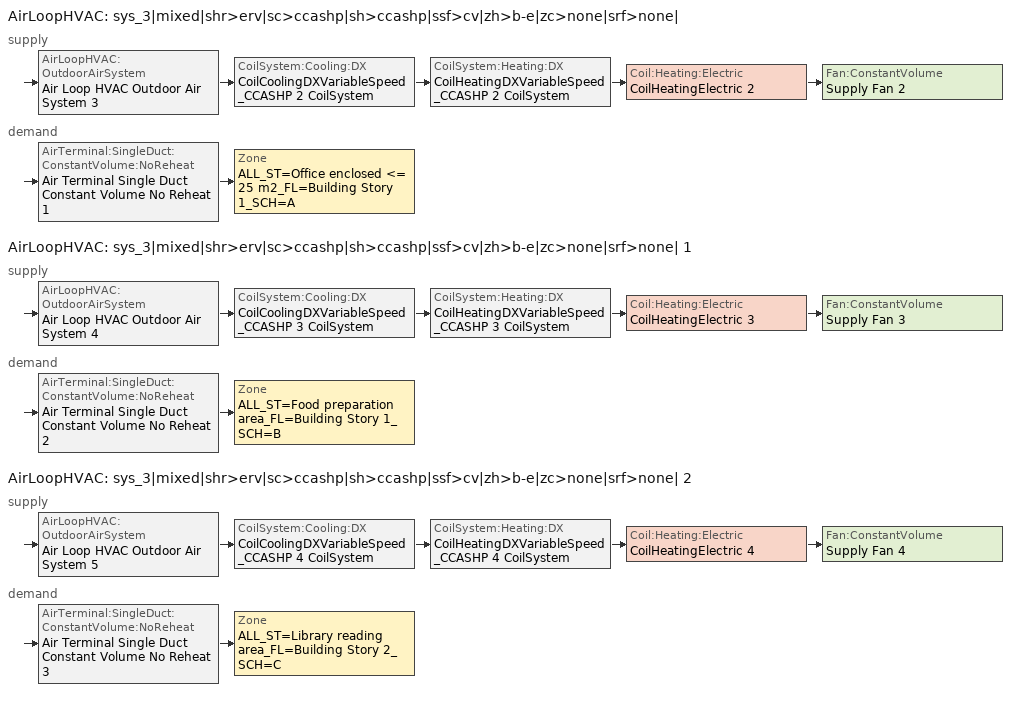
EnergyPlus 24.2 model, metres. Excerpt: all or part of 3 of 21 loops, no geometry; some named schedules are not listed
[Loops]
AirLoopHVAC 'sys_3|mixed|shr>erv|sc>ccashp|sh>ccashp|ssf>cv|zh>b-e|zc>none|srf>none|'
 supply: AirLoopHVAC:OutdoorAirSystem 'Air Loop HVAC Outdoor Air System 3' > CoilSystem:Cooling:DX 'CoilCoolingDXVariableSpeed_CCASHP 2 CoilSystem' > CoilSystem:Heating:DX 'CoilHeatingDXVariableSpeed_CCASHP 2 CoilSystem' > Coil:Heating:Electric 'CoilHeatingElectric 2' > Fan:ConstantVolume 'Supply Fan 2'
 demand: AirTerminal:SingleDuct:ConstantVolume:NoReheat 'Air Terminal Single Duct Constant Volume No Reheat 1' > Zone 'ALL_ST=Office enclosed <= 25 m2_FL=Building Story 1_SCH=A'
AirLoopHVAC 'sys_3|mixed|shr>erv|sc>ccashp|sh>ccashp|ssf>cv|zh>b-e|zc>none|srf>none| 1'
 supply: AirLoopHVAC:OutdoorAirSystem 'Air Loop HVAC Outdoor Air System 4' > CoilSystem:Cooling:DX 'CoilCoolingDXVariableSpeed_CCASHP 3 CoilSystem' > CoilSystem:Heating:DX 'CoilHeatingDXVariableSpeed_CCASHP 3 CoilSystem' > Coil:Heating:Electric 'CoilHeatingElectric 3' > Fan:ConstantVolume 'Supply Fan 3'
 demand: AirTerminal:SingleDuct:ConstantVolume:NoReheat 'Air Terminal Single Duct Constant Volume No Reheat 2' > Zone 'ALL_ST=Food preparation area_FL=Building Story 1_SCH=B'
AirLoopHVAC 'sys_3|mixed|shr>erv|sc>ccashp|sh>ccashp|ssf>cv|zh>b-e|zc>none|srf>none| 2'
 supply: AirLoopHVAC:OutdoorAirSystem 'Air Loop HVAC Outdoor Air System 5' > CoilSystem:Cooling:DX 'CoilCoolingDXVariableSpeed_CCASHP 4 CoilSystem' > CoilSystem:Heating:DX 'CoilHeatingDXVariableSpeed_CCASHP 4 CoilSystem' > Coil:Heating:Electric 'CoilHeatingElectric 4' > Fan:ConstantVolume 'Supply Fan 4'
 demand: AirTerminal:SingleDuct:ConstantVolume:NoReheat 'Air Terminal Single Duct Constant Volume No Reheat 3' > Zone 'ALL_ST=Library reading area_FL=Building Story 2_SCH=C'
[ZoneControl:Thermostat] Temperature Difference Between Cutout And Setpoint {deltaC}=0
Name | Zone or ZoneList | Control Type Schedule | Control 1
ALL_ST=Food preparation area_FL=Building Story 1_SCH=B Thermostat | ALL_ST=Food preparation area_FL=Building Story 1_SCH=B | ALL_ST=Food preparation area_FL=Building Story 1_SCH=B Thermostat Schedule | Space Function Food preparation area Thermostat 3
ALL_ST=Library reading area_FL=Building Story 2_SCH=C Thermostat | ALL_ST=Library reading area_FL=Building Story 2_SCH=C | ALL_ST=Library reading area_FL=Building Story 2_SCH=C Thermostat Schedule | Space Function Library reading area Thermostat 3
ALL_ST=Office enclosed <= 25 m2_FL=Building Story 1_SCH=A Thermostat | ALL_ST=Office enclosed <= 25 m2_FL=Building Story 1_SCH=A | ALL_ST=Office enclosed <= 25 m2_FL=Building Story 1_SCH=A Thermostat Schedule | Space Function Office enclosed <= 25 m2 Thermostat 6
[ThermostatSetpoint:DualSetpoint]
Name | Heating Setpoint Temperature Schedule | Cooling Setpoint Temperature Schedule
Space Function Food preparation area Thermostat 3 | NECB-B-Thermostat Setpoint-Heating | NECB-B-Thermostat Setpoint-Cooling
Space Function Library reading area Thermostat 3 | NECB-C-Thermostat Setpoint-Heating | NECB-C-Thermostat Setpoint-Cooling
Space Function Office enclosed <= 25 m2 Thermostat 6 | NECB-A-Thermostat Setpoint-Heating | NECB-A-Thermostat Setpoint-Cooling
[AirTerminal:SingleDuct:ConstantVolume:NoReheat] Availability Schedule=Always On Discrete; Maximum Air Flow Rate {m3/s}=AutoSize
Air Terminal Single Duct Constant Volume No Reheat 2; Air Terminal Single Duct Constant Volume No Reheat 3; Air Terminal Single Duct Constant Volume No Reheat 1
[ZoneHVAC:Baseboard:Convective:Electric] Availability Schedule=Always On Discrete; Heating Design Capacity {W}=Autosize; Efficiency=1
ZoneHVACBaseboardConvectiveElectric 7; ZoneHVACBaseboardConvectiveElectric 8; ZoneHVACBaseboardConvectiveElectric 6
[Zone equipment]
ALL_ST=Food preparation area_FL=Building Story 1_SCH=B: Air Terminal Single Duct Constant Volume No Reheat 2, ZoneHVACBaseboardConvectiveElectric 7
ALL_ST=Library reading area_FL=Building Story 2_SCH=C: Air Terminal Single Duct Constant Volume No Reheat 3, ZoneHVACBaseboardConvectiveElectric 8
ALL_ST=Office enclosed <= 25 m2_FL=Building Story 1_SCH=A: Air Terminal Single Duct Constant Volume No Reheat 1, ZoneHVACBaseboardConvectiveElectric 6
[Sizing:Zone] Zone Cooling Design Supply Air Temperature Input Method=TemperatureDifference; Zone Cooling Design Supply Air Temperature {C}=13; Zone Cooling Design Supply Air Temperature Difference {deltaC}=11; Zone Heating Design Supply Air Temperature Input Method=TemperatureDifference; Zone Heating Design Supply Air Temperature {C}=43; Zone Heating Design Supply Air Temperature Difference {deltaC}=21; Zone Cooling Design Supply Air Humidity Ratio {kgWater/kgDryAir}=0.0085; Zone Heating Design Supply Air Humidity Ratio {kgWater/kgDryAir}=0.008; Zone Heating Sizing Factor=1.3; Zone Cooling Sizing Factor=1.1; Cooling Design Air Flow Method=DesignDay; Cooling Design Air Flow Rate {m3/s}=0; Cooling Minimum Air Flow per Zone Floor Area {m3/s-m2}=0.000762; Cooling Minimum Air Flow {m3/s}=0; Cooling Minimum Air Flow Fraction=0; Heating Design Air Flow Method=DesignDay; Heating Design Air Flow Rate {m3/s}=0; Heating Maximum Air Flow per Zone Floor Area {m3/s-m2}=0.002032; Heating Maximum Air Flow {m3/s}=0.141576; Heating Maximum Air Flow Fraction=0.3; Account for Dedicated Outdoor Air System=No; Zone Load Sizing Method=Sensible Load Only No Latent Load; Zone Latent Cooling Design Supply Air Humidity Ratio Input Method=HumidityRatioDifference; Zone Cooling Design Supply Air Humidity Ratio Difference {kgWater/kgDryAir}=0.005; Zone Latent Heating Design Supply Air Humidity Ratio Input Method=HumidityRatioDifference; Zone Humidification Design Supply Air Humidity Ratio Difference {kgWater/kgDryAir}=0.005; Type of Space Sum to Use=Coincident
Name | Design Specification Outdoor Air Object
ALL_ST=Food preparation area_FL=Building Story 1_SCH=B | ALL_ST=Food preparation area_FL=Building Story 1_SCH=B DSOA Space List
ALL_ST=Library reading area_FL=Building Story 2_SCH=C | ALL_ST=Library reading area_FL=Building Story 2_SCH=C DSOA Space List
ALL_ST=Office enclosed <= 25 m2_FL=Building Story 1_SCH=A | ALL_ST=Office enclosed <= 25 m2_FL=Building Story 1_SCH=A DSOA Space List
[Controller:MechanicalVentilation] Demand Controlled Ventilation=No; System Outdoor Air Method=ZoneSum
Name | Availability Schedule | Zone or ZoneList Name 1 | Design Specification Outdoor Air Object Name 1
Controller Mechanical Ventilation 4 | sys_3|mixed|shr>none|sc>ccashp|sh>ccashp|ssf>cv|zh>b-e|zc>none|srf>none| 1 Occ Sch | ALL_ST=Food preparation area_FL=Building Story 1_SCH=B | Space Function Food preparation area Ventilation
Controller Mechanical Ventilation 5 | sys_3|mixed|shr>none|sc>ccashp|sh>ccashp|ssf>cv|zh>b-e|zc>none|srf>none| 2 Occ Sch | ALL_ST=Library reading area_FL=Building Story 2_SCH=C | Space Function Library reading area Ventilation
Controller Mechanical Ventilation 3 | sys_3|mixed|shr>none|sc>ccashp|sh>ccashp|ssf>cv|zh>b-e|zc>none|srf>none| Occ Sch | ALL_ST=Office enclosed <= 25 m2_FL=Building Story 1_SCH=A | Space Function Office enclosed <= 25 m2 Ventilation
[DesignSpecification:OutdoorAir] Outdoor Air Method=Sum; Outdoor Air Flow per Zone {m3/s}=0; Outdoor Air Flow Air Changes per Hour {1/hr}=0
Name | Outdoor Air Flow per Person {m3/s-person} | Outdoor Air Flow per Zone Floor Area {m3/s-m2}
Space Function Food preparation area Ventilation | 0.0152345 | 0.0006096
Space Function Library reading area Ventilation | 0.00507815 | 0.0006096
Space Function Office enclosed <= 25 m2 Ventilation | 0.00253908 | 0.0003048
[DesignSpecification:OutdoorAir:SpaceList]
Name | Space Name 1 | Space Design Specification Outdoor Air Object Name 1
ALL_ST=Food preparation area_FL=Building Story 1_SCH=B DSOA Space List | Kitchen_ZN_1_FLR_1 | Space Function Food preparation area Ventilation
ALL_ST=Library reading area_FL=Building Story 2_SCH=C DSOA Space List | LIBRARY_MEDIA_CENTER_ZN_1_FLR_2 | Space Function Library reading area Ventilation
ALL_ST=Office enclosed <= 25 m2_FL=Building Story 1_SCH=A DSOA Space List | Offices_ZN_1_FLR_1 | Space Function Office enclosed <= 25 m2 Ventilation
[Coil:Heating:Electric] Availability Schedule=Always On Discrete; Efficiency=1; Nominal Capacity {W}=Autosize
CoilHeatingElectric 2; CoilHeatingElectric 3; CoilHeatingElectric 4
[AirLoopHVAC] Design Supply Air Flow Rate {m3/s}=AutoSize; Design Return Air Flow Fraction of Supply Air Flow=1
sys_3|mixed|shr>erv|sc>ccashp|sh>ccashp|ssf>cv|zh>b-e|zc>none|srf>none|; sys_3|mixed|shr>erv|sc>ccashp|sh>ccashp|ssf>cv|zh>b-e|zc>none|srf>none| 1; sys_3|mixed|shr>erv|sc>ccashp|sh>ccashp|ssf>cv|zh>b-e|zc>none|srf>none| 2
[Sizing:System] Type of Load to Size On=Sensible; Design Outdoor Air Flow Rate {m3/s}=Autosize; Central Heating Maximum System Air Flow Ratio=1; Preheat Design Temperature {C}=7; Preheat Design Humidity Ratio {kgWater/kgDryAir}=0.008; Precool Design Temperature {C}=13; Precool Design Humidity Ratio {kgWater/kgDryAir}=0.008; Central Cooling Design Supply Air Temperature {C}=13; Central Heating Design Supply Air Temperature {C}=43; Type of Zone Sum to Use=NonCoincident; 100% Outdoor Air in Cooling=No; 100% Outdoor Air in Heating=No; Central Cooling Design Supply Air Humidity Ratio {kgWater/kgDryAir}=0.0085; Central Heating Design Supply Air Humidity Ratio {kgWater/kgDryAir}=0.008; Cooling Supply Air Flow Rate Method=DesignDay; Cooling Supply Air Flow Rate {m3/s}=0; Cooling Supply Air Flow Rate Per Floor Area {m3/s-m2}=0.00996765; Cooling Fraction of Autosized Cooling Supply Air Flow Rate=1; Cooling Supply Air Flow Rate Per Unit Cooling Capacity {m3/s-W}=3.94755e-05; Heating Supply Air Flow Rate Method=DesignDay; Heating Supply Air Flow Rate {m3/s}=0; Heating Supply Air Flow Rate Per Floor Area {m3/s-m2}=0.00996765; Heating Fraction of Autosized Heating Supply Air Flow Rate=1; Heating Fraction of Autosized Cooling Supply Air Flow Rate=1; Heating Supply Air Flow Rate Per Unit Heating Capacity {m3/s-W}=3.15882e-05; System Outdoor Air Method=ZoneSum; Zone Maximum Outdoor Air Fraction=1; Cooling Design Capacity Method=CoolingDesignCapacity; Cooling Design Capacity {W}=Autosize; Cooling Design Capacity Per Floor Area {W/m2}=234.7; Fraction of Autosized Cooling Design Capacity=1; Heating Design Capacity Method=HeatingDesignCapacity; Heating Design Capacity {W}=Autosize; Heating Design Capacity Per Floor Area {W/m2}=157; Fraction of Autosized Heating Design Capacity=1; Central Cooling Capacity Control Method=OnOff; Occupant Diversity=Autosize
sys_3|mixed|shr>erv|sc>ccashp|sh>ccashp|ssf>cv|zh>b-e|zc>none|srf>none|; sys_3|mixed|shr>erv|sc>ccashp|sh>ccashp|ssf>cv|zh>b-e|zc>none|srf>none| 1; sys_3|mixed|shr>erv|sc>ccashp|sh>ccashp|ssf>cv|zh>b-e|zc>none|srf>none| 2
[AvailabilityManager:NightCycle] Applicability Schedule=Always On Discrete; Control Type=CycleOnAny; Thermostat Tolerance {deltaC}=1; Cycling Run Time Control Type=FixedRunTime; Cycling Run Time {s}=3600
Name | Fan Schedule
Availability Manager Night Cycle 1 | sys_3|mixed|shr>none|sc>ccashp|sh>ccashp|ssf>cv|zh>b-e|zc>none|srf>none| Occ Sch
Availability Manager Night Cycle 2 | sys_3|mixed|shr>none|sc>ccashp|sh>ccashp|ssf>cv|zh>b-e|zc>none|srf>none| 1 Occ Sch
Availability Manager Night Cycle 3 | sys_3|mixed|shr>none|sc>ccashp|sh>ccashp|ssf>cv|zh>b-e|zc>none|srf>none| 2 Occ Sch
Availability Manager Night Cycle 4 | sys_3|mixed|shr>none|sc>ccashp|sh>ccashp|ssf>cv|zh>b-e|zc>none|srf>none| 3 Occ Sch
Availability Manager Night Cycle 5 | sys_3|mixed|shr>none|sc>ccashp|sh>ccashp|ssf>cv|zh>b-e|zc>none|srf>none| 4 Occ Sch
Availability Manager Night Cycle 6 | sys_3|mixed|shr>none|sc>ccashp|sh>ccashp|ssf>cv|zh>b-e|zc>none|srf>none| 5 Occ Sch
Availability Manager Night Cycle 7 | sys_3|mixed|shr>none|sc>ccashp|sh>ccashp|ssf>cv|zh>b-e|zc>none|srf>none| 6 Occ Sch
Availability Manager Night Cycle 8 | sys_3|mixed|shr>none|sc>ccashp|sh>ccashp|ssf>cv|zh>b-e|zc>none|srf>none| 7 Occ Sch
Availability Manager Night Cycle 9 | sys_3|mixed|shr>none|sc>ccashp|sh>ccashp|ssf>cv|zh>b-e|zc>none|srf>none| 8 Occ Sch
Availability Manager Night Cycle 10 | sys_3|mixed|shr>none|sc>ccashp|sh>ccashp|ssf>cv|zh>b-e|zc>none|srf>none| 9 Occ Sch
Availability Manager Night Cycle 11 | sys_3|mixed|shr>none|sc>ccashp|sh>ccashp|ssf>vv|zh>b-e|zc>none|srf>vv| Occ Sch
Availability Manager Night Cycle 12 | sys_3|mixed|shr>none|sc>ccashp|sh>ccashp|ssf>vv|zh>b-e|zc>none|srf>vv| 1 Occ Sch
Availability Manager Night Cycle 13 | sys_3|mixed|shr>none|sc>ccashp|sh>ccashp|ssf>vv|zh>b-e|zc>none|srf>vv| 2 Occ Sch
Availability Manager Night Cycle 14 | sys_3|mixed|shr>none|sc>ccashp|sh>ccashp|ssf>vv|zh>b-e|zc>none|srf>vv| 3 Occ Sch
Availability Manager Night Cycle 15 | sys_3|mixed|shr>none|sc>ccashp|sh>ccashp|ssf>vv|zh>b-e|zc>none|srf>vv| 4 Occ Sch
Availability Manager Night Cycle 16 | sys_3|mixed|shr>none|sc>ccashp|sh>ccashp|ssf>vv|zh>b-e|zc>none|srf>vv| 5 Occ Sch
Availability Manager Night Cycle 17 | sys_3|mixed|shr>none|sc>ccashp|sh>ccashp|ssf>vv|zh>b-e|zc>none|srf>vv| 6 Occ Sch
Availability Manager Night Cycle 18 | sys_3|mixed|shr>none|sc>ccashp|sh>ccashp|ssf>vv|zh>b-e|zc>none|srf>vv| 7 Occ Sch
Availability Manager Night Cycle 19 | sys_4|mixed|shr>none|sc>ccashp|sh>ccashp|ssf>cv|zh>b-e|zc>none|srf>none| Occ Sch
Availability Manager Night Cycle 20 | sys_4|mixed|shr>none|sc>ccashp|sh>ccashp|ssf>cv|zh>b-e|zc>none|srf>none| 1 Occ Sch
[Controller:OutdoorAir] Minimum Outdoor Air Flow Rate {m3/s}=Autosize; Maximum Outdoor Air Flow Rate {m3/s}=Autosize; Economizer Control Action Type=ModulateFlow; Lockout Type=NoLockout; Minimum Limit Type=FixedMinimum; High Humidity Control=No; High Humidity Outdoor Air Flow Ratio=1; Control High Indoor Humidity Based on Outdoor Humidity Ratio=Yes; Heat Recovery Bypass Control Type=BypassWhenOAFlowGreaterThanMinimum; Economizer Operation Staging=InterlockedWithMechanicalCooling
Name | Economizer Control Type | Minimum Outdoor Air Schedule | Mechanical Ventilation Controller | Economizer Maximum Limit Dry-Bulb Temperature {C} | Economizer Maximum Limit Enthalpy {J/kg} | Economizer Minimum Limit Dry-Bulb Temperature {C}
Controller Outdoor Air 3 | DifferentialEnthalpy | sys_3|mixed|shr>none|sc>ccashp|sh>ccashp|ssf>cv|zh>b-e|zc>none|srf>none| Occ Sch | Controller Mechanical Ventilation 3
Controller Outdoor Air 4 | NoEconomizer | sys_3|mixed|shr>none|sc>ccashp|sh>ccashp|ssf>cv|zh>b-e|zc>none|srf>none| 1 Occ Sch | Controller Mechanical Ventilation 4 | 28 | 64000 | -100
Controller Outdoor Air 5 | DifferentialEnthalpy | sys_3|mixed|shr>none|sc>ccashp|sh>ccashp|ssf>cv|zh>b-e|zc>none|srf>none| 2 Occ Sch | Controller Mechanical Ventilation 5
[HeatExchanger:AirToAir:SensibleAndLatent] Availability Schedule=Always On Discrete; Nominal Supply Air Flow Rate {m3/s}=Autosize; Sensible Effectiveness at 100% Heating Air Flow=0.5; Latent Effectiveness at 100% Heating Air Flow=0.5; Sensible Effectiveness at 100% Cooling Air Flow=0.5; Latent Effectiveness at 100% Cooling Air Flow=0.5; Supply Air Outlet Temperature Control=Yes; Heat Exchanger Type=Rotary; Frost Control Type=ExhaustOnly; Threshold Temperature {C}=-23.3; Initial Defrost Time Fraction=0.167; Rate of Defrost Time Fraction Increase {1/K}=1.44; Economizer Lockout=Yes
Name | Nominal Electric Power {W} | Sensible Effectiveness of Heating Air Flow Curve | Latent Effectiveness of Heating Air Flow Curve | Sensible Effectiveness of Cooling Air Flow Curve | Latent Effectiveness of Cooling Air Flow Curve
sys_3|mixed|shr>none|sc>ccashp|sh>ccashp|ssf>cv|zh>b-e|zc>none|srf>none| ERV | 214.822 | sys_3|mixed|shr>none|sc>ccashp|sh>ccashp|ssf>cv|zh>b-e|zc>none|srf>none| ERV_SensHeatEff 1 | sys_3|mixed|shr>none|sc>ccashp|sh>ccashp|ssf>cv|zh>b-e|zc>none|srf>none| ERV_LatHeatEff 1 | sys_3|mixed|shr>none|sc>ccashp|sh>ccashp|ssf>cv|zh>b-e|zc>none|srf>none| ERV_SensCoolEff 1 | sys_3|mixed|shr>none|sc>ccashp|sh>ccashp|ssf>cv|zh>b-e|zc>none|srf>none| ERV_LatCoolEff 1
sys_3|mixed|shr>none|sc>ccashp|sh>ccashp|ssf>cv|zh>b-e|zc>none|srf>none| 1 ERV | 262.571 | sys_3|mixed|shr>none|sc>ccashp|sh>ccashp|ssf>cv|zh>b-e|zc>none|srf>none| 1 ERV_SensHeatEff 1 | sys_3|mixed|shr>none|sc>ccashp|sh>ccashp|ssf>cv|zh>b-e|zc>none|srf>none| 1 ERV_LatHeatEff 1 | sys_3|mixed|shr>none|sc>ccashp|sh>ccashp|ssf>cv|zh>b-e|zc>none|srf>none| 1 ERV_SensCoolEff 1 | sys_3|mixed|shr>none|sc>ccashp|sh>ccashp|ssf>cv|zh>b-e|zc>none|srf>none| 1 ERV_LatCoolEff 1
sys_3|mixed|shr>none|sc>ccashp|sh>ccashp|ssf>cv|zh>b-e|zc>none|srf>none| 2 ERV | 570.492 | sys_3|mixed|shr>none|sc>ccashp|sh>ccashp|ssf>cv|zh>b-e|zc>none|srf>none| 2 ERV_SensHeatEff 1 | sys_3|mixed|shr>none|sc>ccashp|sh>ccashp|ssf>cv|zh>b-e|zc>none|srf>none| 2 ERV_LatHeatEff 1 | sys_3|mixed|shr>none|sc>ccashp|sh>ccashp|ssf>cv|zh>b-e|zc>none|srf>none| 2 ERV_SensCoolEff 1 | sys_3|mixed|shr>none|sc>ccashp|sh>ccashp|ssf>cv|zh>b-e|zc>none|srf>none| 2 ERV_LatCoolEff 1
[SetpointManager:OutdoorAirPretreat] Control Variable=Temperature; Minimum Setpoint Temperature {C}=-99; Maximum Setpoint Temperature {C}=99; Minimum Setpoint Humidity Ratio {kgWater/kgDryAir}=1e-05; Maximum Setpoint Humidity Ratio {kgWater/kgDryAir}=1
Name | Setpoint Node or NodeList
Setpoint Manager Outdoor Air Pretreat 1 | sys_3|mixed|shr>none|sc>ccashp|sh>ccashp|ssf>cv|zh>b-e|zc>none|srf>none| ERV Primary Outlet Air Node
Setpoint Manager Outdoor Air Pretreat 2 | sys_3|mixed|shr>none|sc>ccashp|sh>ccashp|ssf>cv|zh>b-e|zc>none|srf>none| 1 ERV Primary Outlet Air Node
Setpoint Manager Outdoor Air Pretreat 3 | sys_3|mixed|shr>none|sc>ccashp|sh>ccashp|ssf>cv|zh>b-e|zc>none|srf>none| 2 ERV Primary Outlet Air Node
[SetpointManager:MixedAir] Control Variable=Temperature
Name | Setpoint Node or NodeList
sys_3|mixed|shr>erv|sc>ccashp|sh>ccashp|ssf>cv|zh>b-e|zc>none|srf>none| Mixed Air Node OS Default SPM | sys_3|mixed|shr>erv|sc>ccashp|sh>ccashp|ssf>cv|zh>b-e|zc>none|srf>none| Mixed Air Node
CoilCoolingDXVariableSpeed_CCASHP 2 Outlet Air Node OS Default SPM | CoilCoolingDXVariableSpeed_CCASHP 2 Outlet Air Node
CoilHeatingDXVariableSpeed_CCASHP 2 Outlet Air Node OS Default SPM | CoilHeatingDXVariableSpeed_CCASHP 2 Outlet Air Node
CoilHeatingElectric 2 Outlet Air Node OS Default SPM | CoilHeatingElectric 2 Outlet Air Node
sys_3|mixed|shr>erv|sc>ccashp|sh>ccashp|ssf>cv|zh>b-e|zc>none|srf>none| 1 Mixed Air Node OS Default SPM | sys_3|mixed|shr>erv|sc>ccashp|sh>ccashp|ssf>cv|zh>b-e|zc>none|srf>none| 1 Mixed Air Node
CoilCoolingDXVariableSpeed_CCASHP 3 Outlet Air Node OS Default SPM | CoilCoolingDXVariableSpeed_CCASHP 3 Outlet Air Node
CoilHeatingDXVariableSpeed_CCASHP 3 Outlet Air Node OS Default SPM | CoilHeatingDXVariableSpeed_CCASHP 3 Outlet Air Node
CoilHeatingElectric 3 Outlet Air Node OS Default SPM | CoilHeatingElectric 3 Outlet Air Node
sys_3|mixed|shr>erv|sc>ccashp|sh>ccashp|ssf>cv|zh>b-e|zc>none|srf>none| 2 Mixed Air Node OS Default SPM | sys_3|mixed|shr>erv|sc>ccashp|sh>ccashp|ssf>cv|zh>b-e|zc>none|srf>none| 2 Mixed Air Node
CoilCoolingDXVariableSpeed_CCASHP 4 Outlet Air Node OS Default SPM | CoilCoolingDXVariableSpeed_CCASHP 4 Outlet Air Node
CoilHeatingDXVariableSpeed_CCASHP 4 Outlet Air Node OS Default SPM | CoilHeatingDXVariableSpeed_CCASHP 4 Outlet Air Node
CoilHeatingElectric 4 Outlet Air Node OS Default SPM | CoilHeatingElectric 4 Outlet Air Node
CoilHeatingElectric Outlet Air Node OS Default SPM | CoilHeatingElectric Outlet Air Node
CoilHeatingElectric 1 Outlet Air Node OS Default SPM | CoilHeatingElectric 1 Outlet Air Node
CoilHeatingElectric 6 Outlet Air Node OS Default SPM | CoilHeatingElectric 6 Outlet Air Node
CoilHeatingElectric 7 Outlet Air Node OS Default SPM | CoilHeatingElectric 7 Outlet Air Node
CoilHeatingElectric 8 Outlet Air Node OS Default SPM | CoilHeatingElectric 8 Outlet Air Node
CoilHeatingElectric 12 Outlet Air Node OS Default SPM | CoilHeatingElectric 12 Outlet Air Node
CoilHeatingElectric 13 Outlet Air Node OS Default SPM | CoilHeatingElectric 13 Outlet Air Node
CoilHeatingElectric 15 Outlet Air Node OS Default SPM | CoilHeatingElectric 15 Outlet Air Node
[CoilSystem:Cooling:DX]
Name | Cooling Coil
CoilCoolingDXVariableSpeed_CCASHP 2 CoilSystem | CoilCoolingDXVariableSpeed_CCASHP 2
CoilCoolingDXVariableSpeed_CCASHP 3 CoilSystem | CoilCoolingDXVariableSpeed_CCASHP 3
CoilCoolingDXVariableSpeed_CCASHP 4 CoilSystem | CoilCoolingDXVariableSpeed_CCASHP 4
[Coil:Cooling:DX:VariableSpeed] Number of Speeds=1; Nominal Speed Level=1; Rated Air Flow Rate At Selected Nominal Speed Level {m3/s}=AutoSize; Nominal Time for Condensate to Begin Leaving the Coil {s}=0; Initial Moisture Evaporation Rate Divided by Steady-State AC Latent Capacity=0; Maximum Cycling Rate {cycles/hr}=2.5; Latent Capacity Time Constant {s}=60; Fan Delay Time {s}=60; Energy Part Load Fraction Curve=Mitsubishi Hyper Heating VRF Outdoor Unit CPLFFPLR curve; Condenser Type=AirCooled; Evaporative Condenser Pump Rated Power Consumption {W}=0; Crankcase Heater Capacity {W}=1e-06; Maximum Outdoor Dry-Bulb Temperature for Crankcase Heater Operation {C}=10; Minimum Outdoor Dry-Bulb Temperature for Compressor Operation {C}=-25; Basin Heater Capacity {W/K}=0; Basin Heater Setpoint Temperature {C}=2; Speed Reference Unit Gross Rated Total Cooling Capacity 1 {W}=8914.19; Speed Reference Unit Gross Rated Sensible Heat Ratio 1=0.79; Speed Reference Unit Rated Air Flow Rate 1 {m3/s}=0.944; Speed Rated Evaporator Fan Power Per Volume Flow Rate 2017 1 {W/(m3/s)}=773.3; Speed Rated Evaporator Fan Power Per Volume Flow Rate 2023 1 {W/(m3/s)}=934.4; Speed Total Cooling Capacity Function of Temperature Curve Name 1=Mitsubishi Hyper Heating VRF Outdoor Unit CCAPFT curve; Speed Total Cooling Capacity Function of Air Flow Fraction Curve Name 1=Mitsubishi Hyper Heating VRF Outdoor Unit CCAPFFF curve; Speed Energy Input Ratio Function of Temperature Curve Name 1=Mitsubishi Hyper Heating VRF Outdoor Unit CEIRFT curve; Speed Energy Input Ratio Function of Air Flow Fraction Curve Name 1=Mitsubishi Hyper Heating VRF Outdoor Unit CEIRFFF curve
Name | Gross Rated Total Cooling Capacity At Selected Nominal Speed Level {W} | Speed Reference Unit Gross Rated Cooling COP 1 {W/W}
CoilCoolingDXVariableSpeed_CCASHP 2 | 25469.3 | 4.73
CoilCoolingDXVariableSpeed_CCASHP 3 | 12505.8 | 3.52
CoilCoolingDXVariableSpeed_CCASHP 4 | 93735.7 | 3.76
[CoilSystem:Heating:DX]
Name | Heating Coil
CoilHeatingDXVariableSpeed_CCASHP 2 CoilSystem | CoilHeatingDXVariableSpeed_CCASHP 2
CoilHeatingDXVariableSpeed_CCASHP 3 CoilSystem | CoilHeatingDXVariableSpeed_CCASHP 3
CoilHeatingDXVariableSpeed_CCASHP 4 CoilSystem | CoilHeatingDXVariableSpeed_CCASHP 4
[Coil:Heating:DX:VariableSpeed] Number of Speeds=1; Nominal Speed Level=1; Rated Air Flow Rate At Selected Nominal Speed Level {m3/s}=AutoSize; Energy Part Load Fraction Curve=Mitsubishi Hyper Heating VRF Outdoor Unit HPLFFPLR curve; Defrost Energy Input Ratio Function of Temperature Curve=Mitsubishi Hyper Heating VRF Outdoor Unit Defrost HEIRFT curve; Minimum Outdoor Dry-Bulb Temperature for Compressor Operation {C}=-25; Maximum Outdoor Dry-Bulb Temperature for Defrost Operation {C}=5; Crankcase Heater Capacity {W}=1e-06; Maximum Outdoor Dry-Bulb Temperature for Crankcase Heater Operation {C}=10; Defrost Strategy=ReverseCycle; Defrost Control=OnDemand; Defrost Time Period Fraction=0.166667; Resistive Defrost Heater Capacity {W}=AutoSize; Speed Reference Unit Gross Rated Heating Capacity 1 {W}=9124.85; Speed Reference Unit Rated Air Flow Rate 1 {m3/s}=0.653; Speed Rated Supply Air Fan Power Per Volume Flow Rate 2017 1 {W/(m3/s)}=773.3; Speed Rated Supply Air Fan Power Per Volume Flow Rate 2023 1 {W/(m3/s)}=934.4; Speed Heating Capacity Function of Temperature Curve Name 1=Mitsubishi Hyper Heating VRF Outdoor Unit HCAPFT curve; Speed Total  Heating Capacity Function of Air Flow Fraction Curve Name 1=Mitsubishi Hyper Heating VRF Outdoor Unit HCAPFFF curve; Speed Energy Input Ratio Function of Temperature Curve Name 1=Mitsubishi Hyper Heating VRF Outdoor Unit HEIRFT curve; Speed Energy Input Ratio Function of Air Flow Fraction Curve Name 1=Mitsubishi Hyper Heating VRF Outdoor Unit HEIRFFF curve
Name | Rated Heating Capacity At Selected Nominal Speed Level {W} | Speed Reference Unit Gross Rated Heating COP 1 {W/W}
CoilHeatingDXVariableSpeed_CCASHP 2 | 25469.3 | 4.87987
CoilHeatingDXVariableSpeed_CCASHP 3 | 12505.8 | 4.21985
CoilHeatingDXVariableSpeed_CCASHP 4 | 93735.7 | 4.30422
[Fan:ConstantVolume] Fan Total Efficiency=0.39975; Pressure Rise {Pa}=640; Maximum Flow Rate {m3/s}=AutoSize; Motor Efficiency=0.615; Motor In Airstream Fraction=1
Name | Availability Schedule
Supply Fan 2 | sys_3|mixed|shr>none|sc>ccashp|sh>ccashp|ssf>cv|zh>b-e|zc>none|srf>none| Occ Sch
Supply Fan 3 | sys_3|mixed|shr>none|sc>ccashp|sh>ccashp|ssf>cv|zh>b-e|zc>none|srf>none| 1 Occ Sch
Supply Fan 4 | sys_3|mixed|shr>none|sc>ccashp|sh>ccashp|ssf>cv|zh>b-e|zc>none|srf>none| 2 Occ Sch
[SetpointManager:SingleZone:Reheat] Control Variable=Temperature; Minimum Supply Air Temperature {C}=13; Maximum Supply Air Temperature {C}=43
Name | Control Zone | Setpoint Node or NodeList
Setpoint Manager Single Zone Reheat 1 | ALL_ST=Office enclosed <= 25 m2_FL=Building Story 1_SCH=A | sys_3|mixed|shr>erv|sc>ccashp|sh>ccashp|ssf>cv|zh>b-e|zc>none|srf>none| Supply Outlet Node
Setpoint Manager Single Zone Reheat 2 | ALL_ST=Food preparation area_FL=Building Story 1_SCH=B | sys_3|mixed|shr>erv|sc>ccashp|sh>ccashp|ssf>cv|zh>b-e|zc>none|srf>none| 1 Supply Outlet Node
Setpoint Manager Single Zone Reheat 3 | ALL_ST=Library reading area_FL=Building Story 2_SCH=C | sys_3|mixed|shr>erv|sc>ccashp|sh>ccashp|ssf>cv|zh>b-e|zc>none|srf>none| 2 Supply Outlet Node
[EnergyManagementSystem:Sensor] Output:Variable or Output:Meter Index Key=Environment; Output:Variable or Output:Meter=Site Outdoor Air Drybulb Temperature
OAT; OAT_1; OAT_2; OAT_3; OAT_4; OAT_5; OAT_6; OAT_7; OAT_8
[EnergyManagementSystem:Actuator] Actuated Component Type=Schedule:Year; Actuated Component Control Type=Schedule Value
Name | Actuated Component Unique
ems_sys_3_mixed_shr_none_sc_ccashp_sh_ccashp_ssf_cv_zh_b_e_zc_none_srf_none__2_ClgSch0; ems_sys_3_mixed_shr_none_sc_ccashp_sh_ccashp_ssf_cv_zh_b_e_zc_none_srf_none__6_ClgSch0 | NECB-C-Thermostat Setpoint-Cooling
ems_sys_3_mixed_shr_none_sc_ccashp_sh_ccashp_ssf_cv_zh_b_e_zc_none_srf_none__2_HtgSch0; ems_sys_3_mixed_shr_none_sc_ccashp_sh_ccashp_ssf_cv_zh_b_e_zc_none_srf_none__6_HtgSch0 | NECB-C-Thermostat Setpoint-Heating
ems_sys_3_mixed_shr_none_sc_ccashp_sh_ccashp_ssf_cv_zh_b_e_zc_none_srf_none__3_ClgSch0; ems_sys_3_mixed_shr_none_sc_ccashp_sh_ccashp_ssf_cv_zh_b_e_zc_none_srf_none__5_ClgSch0 | NECB-B-Thermostat Setpoint-Cooling
ems_sys_3_mixed_shr_none_sc_ccashp_sh_ccashp_ssf_cv_zh_b_e_zc_none_srf_none__3_HtgSch0; ems_sys_3_mixed_shr_none_sc_ccashp_sh_ccashp_ssf_cv_zh_b_e_zc_none_srf_none__5_HtgSch0 | NECB-B-Thermostat Setpoint-Heating
ems_sys_3_mixed_shr_none_sc_ccashp_sh_ccashp_ssf_vv_zh_b_e_zc_none_srf_vv__3_ClgSch0; ems_sys_3_mixed_shr_none_sc_ccashp_sh_ccashp_ssf_vv_zh_b_e_zc_none_srf_vv__6_ClgSch0; ems_sys_3_mixed_shr_none_sc_ccashp_sh_ccashp_ssf_vv_zh_b_e_zc_none_srf_vv__7_ClgSch0; ems_sys_3_mixed_shr_none_sc_ccashp_sh_ccashp_ssf_vv_zh_b_e_zc_none_srf_vv__ClgSch0; ems_sys_4_mixed_shr_none_sc_ccashp_sh_ccashp_ssf_cv_zh_b_e_zc_none_srf_none__1_ClgSch0 | NECB-D-Thermostat Setpoint-Cooling
ems_sys_3_mixed_shr_none_sc_ccashp_sh_ccashp_ssf_vv_zh_b_e_zc_none_srf_vv__3_HtgSch0; ems_sys_3_mixed_shr_none_sc_ccashp_sh_ccashp_ssf_vv_zh_b_e_zc_none_srf_vv__6_HtgSch0; ems_sys_3_mixed_shr_none_sc_ccashp_sh_ccashp_ssf_vv_zh_b_e_zc_none_srf_vv__7_HtgSch0; ems_sys_3_mixed_shr_none_sc_ccashp_sh_ccashp_ssf_vv_zh_b_e_zc_none_srf_vv__HtgSch0; ems_sys_4_mixed_shr_none_sc_ccashp_sh_ccashp_ssf_cv_zh_b_e_zc_none_srf_none__1_HtgSch0 | NECB-D-Thermostat Setpoint-Heating
[Schedule:Day:Interval]
NECB-C-Thermostat Setpoint-Heating Sun|Hol Day: No, 09:00, 18, 10:00, 20, 19:00, 22, 24:00, 18
NECB-C-Thermostat Setpoint-Heating Default|Wkdy Day; NECB-C-Thermostat Setpoint-Heating Sat Day; NECB-C-Thermostat Setpoint-Heating Default: No, 07:00, 18, 08:00, 20, 21:00, 22, 24:00, 18
NECB-C-Thermostat Setpoint-Cooling Sun|Hol Day: No, 07:00, 35, 19:00, 24, 24:00, 35
NECB-C-Thermostat Setpoint-Cooling Default|Wkdy Day; NECB-C-Thermostat Setpoint-Cooling Sat Day; NECB-C-Thermostat Setpoint-Cooling Default: No, 07:00, 35, 21:00, 24, 24:00, 35
NECB-B-Thermostat Setpoint-Heating Sun|Hol Day: No, 01:00, 18, 02:00, 22, 09:00, 18, 10:00, 20, 23:00, 22, 24:00, 18
NECB-B-Thermostat Setpoint-Heating Default|Wkdy Day; NECB-B-Thermostat Setpoint-Heating Sat Day; NECB-B-Thermostat Setpoint-Heating Default: No, 02:00, 22, 08:00, 18, 09:00, 20, 24:00, 22
NECB-B-Thermostat Setpoint-Cooling Sun|Hol Day: No, 09:00, 35, 23:00, 24, 24:00, 35
NECB-B-Thermostat Setpoint-Cooling Default|Wkdy Day; NECB-B-Thermostat Setpoint-Cooling Sat Day; NECB-B-Thermostat Setpoint-Cooling Default: No, 01:00, 24, 08:00, 35, 24:00, 24
Schedule Day 8: No, 01:00, 0, 02:00, 1, 11:00, 0, 23:00, 1, 24:00, 0
sys_3|mixed|shr>none|sc>ccashp|sh>ccashp|ssf>cv|zh>b-e|zc>none|srf>none| 1 Occ Sch Default: No, 01:00, 1, 10:00, 0, 24:00, 1
Schedule Day 7: No, 02:00, 1, 10:00, 0, 24:00, 1
sys_3|mixed|shr>none|sc>ccashp|sh>ccashp|ssf>cv|zh>b-e|zc>none|srf>none| 1 Occ Sch Summer Design Day; sys_3|mixed|shr>none|sc>ccashp|sh>ccashp|ssf>cv|zh>b-e|zc>none|srf>none| 1 Occ Sch Winter Design Day; sys_3|mixed|shr>none|sc>ccashp|sh>ccashp|ssf>cv|zh>b-e|zc>none|srf>none| 2 Occ Sch Summer Design Day; sys_3|mixed|shr>none|sc>ccashp|sh>ccashp|ssf>cv|zh>b-e|zc>none|srf>none| 2 Occ Sch Winter Design Day; sys_3|mixed|shr>none|sc>ccashp|sh>ccashp|ssf>cv|zh>b-e|zc>none|srf>none| Occ Sch Summer Design Day; sys_3|mixed|shr>none|sc>ccashp|sh>ccashp|ssf>cv|zh>b-e|zc>none|srf>none| Occ Sch Winter Design Day: No, 24:00, 1
Schedule Day 10: No, 09:00, 0, 19:00, 1, 24:00, 0
sys_3|mixed|shr>none|sc>ccashp|sh>ccashp|ssf>cv|zh>b-e|zc>none|srf>none| 2 Occ Sch Default; Schedule Day 9: No, 09:00, 0, 21:00, 1, 24:00, 0
NECB-A-Thermostat Setpoint-Heating Sun|Hol Day; NECB-A-Thermostat Setpoint-Heating Sat Day: No, 24:00, 18
NECB-A-Thermostat Setpoint-Heating Default|Wkdy Day; NECB-A-Thermostat Setpoint-Heating Default: No, 06:00, 18, 07:00, 20, 21:00, 22, 24:00, 18
NECB-A-Thermostat Setpoint-Cooling Sun|Hol Day; NECB-A-Thermostat Setpoint-Cooling Sat Day: No, 24:00, 35
NECB-A-Thermostat Setpoint-Cooling Default|Wkdy Day; NECB-A-Thermostat Setpoint-Cooling Default: No, 06:00, 35, 21:00, 24, 24:00, 35
Schedule Day 6; Schedule Day 5: No, 24:00, 0
sys_3|mixed|shr>none|sc>ccashp|sh>ccashp|ssf>cv|zh>b-e|zc>none|srf>none| Occ Sch Default: No, 08:00, 0, 19:00, 1, 24:00, 0
[Schedule:Week:Daily]
NECB-C-Thermostat Setpoint-Heating Week Rule - Jan1-Dec31: NECB-C-Thermostat Setpoint-Heating Sun|Hol Day, NECB-C-Thermostat Setpoint-Heating Default|Wkdy Day, NECB-C-Thermostat Setpoint-Heating Default|Wkdy Day, NECB-C-Thermostat Setpoint-Heating Default|Wkdy Day, NECB-C-Thermostat Setpoint-Heating Default|Wkdy Day, NECB-C-Thermostat Setpoint-Heating Default|Wkdy Day, NECB-C-Thermostat Setpoint-Heating Sat Day, NECB-C-Thermostat Setpoint-Heating Default, NECB-C-Thermostat Setpoint-Heating Default, NECB-C-Thermostat Setpoint-Heating Default, NECB-C-Thermostat Setpoint-Heating Default, NECB-C-Thermostat Setpoint-Heating Default
NECB-C-Thermostat Setpoint-Cooling Week Rule - Jan1-Dec31: NECB-C-Thermostat Setpoint-Cooling Sun|Hol Day, NECB-C-Thermostat Setpoint-Cooling Default|Wkdy Day, NECB-C-Thermostat Setpoint-Cooling Default|Wkdy Day, NECB-C-Thermostat Setpoint-Cooling Default|Wkdy Day, NECB-C-Thermostat Setpoint-Cooling Default|Wkdy Day, NECB-C-Thermostat Setpoint-Cooling Default|Wkdy Day, NECB-C-Thermostat Setpoint-Cooling Sat Day, NECB-C-Thermostat Setpoint-Cooling Default, NECB-C-Thermostat Setpoint-Cooling Default, NECB-C-Thermostat Setpoint-Cooling Default, NECB-C-Thermostat Setpoint-Cooling Default, NECB-C-Thermostat Setpoint-Cooling Default
NECB-B-Thermostat Setpoint-Heating Week Rule - Jan1-Dec31: NECB-B-Thermostat Setpoint-Heating Sun|Hol Day, NECB-B-Thermostat Setpoint-Heating Default|Wkdy Day, NECB-B-Thermostat Setpoint-Heating Default|Wkdy Day, NECB-B-Thermostat Setpoint-Heating Default|Wkdy Day, NECB-B-Thermostat Setpoint-Heating Default|Wkdy Day, NECB-B-Thermostat Setpoint-Heating Default|Wkdy Day, NECB-B-Thermostat Setpoint-Heating Sat Day, NECB-B-Thermostat Setpoint-Heating Default, NECB-B-Thermostat Setpoint-Heating Default, NECB-B-Thermostat Setpoint-Heating Default, NECB-B-Thermostat Setpoint-Heating Default, NECB-B-Thermostat Setpoint-Heating Default
NECB-B-Thermostat Setpoint-Cooling Week Rule - Jan1-Dec31: NECB-B-Thermostat Setpoint-Cooling Sun|Hol Day, NECB-B-Thermostat Setpoint-Cooling Default|Wkdy Day, NECB-B-Thermostat Setpoint-Cooling Default|Wkdy Day, NECB-B-Thermostat Setpoint-Cooling Default|Wkdy Day, NECB-B-Thermostat Setpoint-Cooling Default|Wkdy Day, NECB-B-Thermostat Setpoint-Cooling Default|Wkdy Day, NECB-B-Thermostat Setpoint-Cooling Sat Day, NECB-B-Thermostat Setpoint-Cooling Default, NECB-B-Thermostat Setpoint-Cooling Default, NECB-B-Thermostat Setpoint-Cooling Default, NECB-B-Thermostat Setpoint-Cooling Default, NECB-B-Thermostat Setpoint-Cooling Default
sys_3|mixed|shr>none|sc>ccashp|sh>ccashp|ssf>cv|zh>b-e|zc>none|srf>none| 1 Occ Sch Week Rule - Jan1-Dec31: Schedule Day 8, sys_3|mixed|shr>none|sc>ccashp|sh>ccashp|ssf>cv|zh>b-e|zc>none|srf>none| 1 Occ Sch Default, sys_3|mixed|shr>none|sc>ccashp|sh>ccashp|ssf>cv|zh>b-e|zc>none|srf>none| 1 Occ Sch Default, sys_3|mixed|shr>none|sc>ccashp|sh>ccashp|ssf>cv|zh>b-e|zc>none|srf>none| 1 Occ Sch Default, sys_3|mixed|shr>none|sc>ccashp|sh>ccashp|ssf>cv|zh>b-e|zc>none|srf>none| 1 Occ Sch Default, sys_3|mixed|shr>none|sc>ccashp|sh>ccashp|ssf>cv|zh>b-e|zc>none|srf>none| 1 Occ Sch Default, Schedule Day 7, sys_3|mixed|shr>none|sc>ccashp|sh>ccashp|ssf>cv|zh>b-e|zc>none|srf>none| 1 Occ Sch Default, sys_3|mixed|shr>none|sc>ccashp|sh>ccashp|ssf>cv|zh>b-e|zc>none|srf>none| 1 Occ Sch Summer Design Day, sys_3|mixed|shr>none|sc>ccashp|sh>ccashp|ssf>cv|zh>b-e|zc>none|srf>none| 1 Occ Sch Winter Design Day, sys_3|mixed|shr>none|sc>ccashp|sh>ccashp|ssf>cv|zh>b-e|zc>none|srf>none| 1 Occ Sch Default, sys_3|mixed|shr>none|sc>ccashp|sh>ccashp|ssf>cv|zh>b-e|zc>none|srf>none| 1 Occ Sch Default
sys_3|mixed|shr>none|sc>ccashp|sh>ccashp|ssf>cv|zh>b-e|zc>none|srf>none| 2 Occ Sch Week Rule - Jan1-Dec31: Schedule Day 10, sys_3|mixed|shr>none|sc>ccashp|sh>ccashp|ssf>cv|zh>b-e|zc>none|srf>none| 2 Occ Sch Default, sys_3|mixed|shr>none|sc>ccashp|sh>ccashp|ssf>cv|zh>b-e|zc>none|srf>none| 2 Occ Sch Default, sys_3|mixed|shr>none|sc>ccashp|sh>ccashp|ssf>cv|zh>b-e|zc>none|srf>none| 2 Occ Sch Default, sys_3|mixed|shr>none|sc>ccashp|sh>ccashp|ssf>cv|zh>b-e|zc>none|srf>none| 2 Occ Sch Default, sys_3|mixed|shr>none|sc>ccashp|sh>ccashp|ssf>cv|zh>b-e|zc>none|srf>none| 2 Occ Sch Default, Schedule Day 9, sys_3|mixed|shr>none|sc>ccashp|sh>ccashp|ssf>cv|zh>b-e|zc>none|srf>none| 2 Occ Sch Default, sys_3|mixed|shr>none|sc>ccashp|sh>ccashp|ssf>cv|zh>b-e|zc>none|srf>none| 2 Occ Sch Summer Design Day, sys_3|mixed|shr>none|sc>ccashp|sh>ccashp|ssf>cv|zh>b-e|zc>none|srf>none| 2 Occ Sch Winter Design Day, sys_3|mixed|shr>none|sc>ccashp|sh>ccashp|ssf>cv|zh>b-e|zc>none|srf>none| 2 Occ Sch Default, sys_3|mixed|shr>none|sc>ccashp|sh>ccashp|ssf>cv|zh>b-e|zc>none|srf>none| 2 Occ Sch Default
NECB-A-Thermostat Setpoint-Heating Week Rule - Jan1-Dec31: NECB-A-Thermostat Setpoint-Heating Sun|Hol Day, NECB-A-Thermostat Setpoint-Heating Default|Wkdy Day, NECB-A-Thermostat Setpoint-Heating Default|Wkdy Day, NECB-A-Thermostat Setpoint-Heating Default|Wkdy Day, NECB-A-Thermostat Setpoint-Heating Default|Wkdy Day, NECB-A-Thermostat Setpoint-Heating Default|Wkdy Day, NECB-A-Thermostat Setpoint-Heating Sat Day, NECB-A-Thermostat Setpoint-Heating Default, NECB-A-Thermostat Setpoint-Heating Default, NECB-A-Thermostat Setpoint-Heating Default, NECB-A-Thermostat Setpoint-Heating Default, NECB-A-Thermostat Setpoint-Heating Default
NECB-A-Thermostat Setpoint-Cooling Week Rule - Jan1-Dec31: NECB-A-Thermostat Setpoint-Cooling Sun|Hol Day, NECB-A-Thermostat Setpoint-Cooling Default|Wkdy Day, NECB-A-Thermostat Setpoint-Cooling Default|Wkdy Day, NECB-A-Thermostat Setpoint-Cooling Default|Wkdy Day, NECB-A-Thermostat Setpoint-Cooling Default|Wkdy Day, NECB-A-Thermostat Setpoint-Cooling Default|Wkdy Day, NECB-A-Thermostat Setpoint-Cooling Sat Day, NECB-A-Thermostat Setpoint-Cooling Default, NECB-A-Thermostat Setpoint-Cooling Default, NECB-A-Thermostat Setpoint-Cooling Default, NECB-A-Thermostat Setpoint-Cooling Default, NECB-A-Thermostat Setpoint-Cooling Default
sys_3|mixed|shr>none|sc>ccashp|sh>ccashp|ssf>cv|zh>b-e|zc>none|srf>none| Occ Sch Week Rule - Jan1-Dec31: Schedule Day 6, sys_3|mixed|shr>none|sc>ccashp|sh>ccashp|ssf>cv|zh>b-e|zc>none|srf>none| Occ Sch Default, sys_3|mixed|shr>none|sc>ccashp|sh>ccashp|ssf>cv|zh>b-e|zc>none|srf>none| Occ Sch Default, sys_3|mixed|shr>none|sc>ccashp|sh>ccashp|ssf>cv|zh>b-e|zc>none|srf>none| Occ Sch Default, sys_3|mixed|shr>none|sc>ccashp|sh>ccashp|ssf>cv|zh>b-e|zc>none|srf>none| Occ Sch Default, sys_3|mixed|shr>none|sc>ccashp|sh>ccashp|ssf>cv|zh>b-e|zc>none|srf>none| Occ Sch Default, Schedule Day 5, sys_3|mixed|shr>none|sc>ccashp|sh>ccashp|ssf>cv|zh>b-e|zc>none|srf>none| Occ Sch Default, sys_3|mixed|shr>none|sc>ccashp|sh>ccashp|ssf>cv|zh>b-e|zc>none|srf>none| Occ Sch Summer Design Day, sys_3|mixed|shr>none|sc>ccashp|sh>ccashp|ssf>cv|zh>b-e|zc>none|srf>none| Occ Sch Winter Design Day, sys_3|mixed|shr>none|sc>ccashp|sh>ccashp|ssf>cv|zh>b-e|zc>none|srf>none| Occ Sch Default, sys_3|mixed|shr>none|sc>ccashp|sh>ccashp|ssf>cv|zh>b-e|zc>none|srf>none| Occ Sch Default
[Schedule:Year]
NECB-C-Thermostat Setpoint-Heating: NECB-C-Thermostat Setpoint-Heating Week Rule - Jan1-Dec31, 1, 1, 12, 31
NECB-C-Thermostat Setpoint-Cooling: NECB-C-Thermostat Setpoint-Cooling Week Rule - Jan1-Dec31, 1, 1, 12, 31
NECB-B-Thermostat Setpoint-Heating: NECB-B-Thermostat Setpoint-Heating Week Rule - Jan1-Dec31, 1, 1, 12, 31
NECB-B-Thermostat Setpoint-Cooling: NECB-B-Thermostat Setpoint-Cooling Week Rule - Jan1-Dec31, 1, 1, 12, 31
sys_3|mixed|shr>none|sc>ccashp|sh>ccashp|ssf>cv|zh>b-e|zc>none|srf>none| 1 Occ Sch: sys_3|mixed|shr>none|sc>ccashp|sh>ccashp|ssf>cv|zh>b-e|zc>none|srf>none| 1 Occ Sch Week Rule - Jan1-Dec31, 1, 1, 12, 31
sys_3|mixed|shr>none|sc>ccashp|sh>ccashp|ssf>cv|zh>b-e|zc>none|srf>none| 2 Occ Sch: sys_3|mixed|shr>none|sc>ccashp|sh>ccashp|ssf>cv|zh>b-e|zc>none|srf>none| 2 Occ Sch Week Rule - Jan1-Dec31, 1, 1, 12, 31
NECB-A-Thermostat Setpoint-Heating: NECB-A-Thermostat Setpoint-Heating Week Rule - Jan1-Dec31, 1, 1, 12, 31
NECB-A-Thermostat Setpoint-Cooling: NECB-A-Thermostat Setpoint-Cooling Week Rule - Jan1-Dec31, 1, 1, 12, 31
sys_3|mixed|shr>none|sc>ccashp|sh>ccashp|ssf>cv|zh>b-e|zc>none|srf>none| Occ Sch: sys_3|mixed|shr>none|sc>ccashp|sh>ccashp|ssf>cv|zh>b-e|zc>none|srf>none| Occ Sch Week Rule - Jan1-Dec31, 1, 1, 12, 31
[Schedule:Compact]
ALL_ST=Food preparation area_FL=Building Story 1_SCH=B Thermostat Schedule; ALL_ST=Library reading area_FL=Building Story 2_SCH=C Thermostat Schedule; ALL_ST=Office enclosed <= 25 m2_FL=Building Story 1_SCH=A Thermostat Schedule: Through: 12/31, For: AllDays, Until: 24:00, 4
[Schedule:Constant]
Always On Discrete: Hourly Value=1
[Table:Lookup]
sys_3|mixed|shr>none|sc>ccashp|sh>ccashp|ssf>cv|zh>b-e|zc>none|srf>none| ERV_SensHeatEff 1: sys_3|mixed|shr>none|sc>ccashp|sh>ccashp|ssf>cv|zh>b-e|zc>none|srf>none| ERV_SensHeatEff 1 Independent Variable List, DivisorOnly, 0.5, 0, 10, Dimensionless, 0.5, 0.5
sys_3|mixed|shr>none|sc>ccashp|sh>ccashp|ssf>cv|zh>b-e|zc>none|srf>none| ERV_LatHeatEff 1: sys_3|mixed|shr>none|sc>ccashp|sh>ccashp|ssf>cv|zh>b-e|zc>none|srf>none| ERV_LatHeatEff 1 Independent Variable List, DivisorOnly, 0.5, 0, 10, Dimensionless, 0.5, 0.5
sys_3|mixed|shr>none|sc>ccashp|sh>ccashp|ssf>cv|zh>b-e|zc>none|srf>none| ERV_SensCoolEff 1: sys_3|mixed|shr>none|sc>ccashp|sh>ccashp|ssf>cv|zh>b-e|zc>none|srf>none| ERV_SensCoolEff 1 Independent Variable List, DivisorOnly, 0.5, 0, 10, Dimensionless, 0.5, 0.5
sys_3|mixed|shr>none|sc>ccashp|sh>ccashp|ssf>cv|zh>b-e|zc>none|srf>none| ERV_LatCoolEff 1: sys_3|mixed|shr>none|sc>ccashp|sh>ccashp|ssf>cv|zh>b-e|zc>none|srf>none| ERV_LatCoolEff 1 Independent Variable List, DivisorOnly, 0.5, 0, 10, Dimensionless, 0.5, 0.5
Mitsubishi Hyper Heating VRF Outdoor Unit CPLFFPLR curve: Mitsubishi Hyper Heating VRF Outdoor Unit CPLFFPLR curve Independent Variable List, None, 1, Dimensionless, 0, 0, 0, 0, 0, 0, 0, 0, 0, 0
Mitsubishi Hyper Heating VRF Outdoor Unit HPLFFPLR curve: Mitsubishi Hyper Heating VRF Outdoor Unit HPLFFPLR curve Independent Variable List, None, 1, Dimensionless, 0, 0, 0, 0, 0, 0, 0, 0, 0
Mitsubishi Hyper Heating VRF Outdoor Unit Defrost HEIRFT curve: Mitsubishi Hyper Heating VRF Outdoor Unit Defrost HEIRFT curve Independent Variable List, None, 1, Dimensionless, 1, 1, 1, 1, 1, 1, 1, 1, 1, 1, 1, 1, 1, 1, 1, 1, 1, 1, 1, 1, 1, 1
sys_3|mixed|shr>none|sc>ccashp|sh>ccashp|ssf>cv|zh>b-e|zc>none|srf>none| 1 ERV_SensHeatEff 1: sys_3|mixed|shr>none|sc>ccashp|sh>ccashp|ssf>cv|zh>b-e|zc>none|srf>none| 1 ERV_SensHeatEff 1 Independent Variable List, DivisorOnly, 0.5, 0, 10, Dimensionless, 0.5, 0.5
sys_3|mixed|shr>none|sc>ccashp|sh>ccashp|ssf>cv|zh>b-e|zc>none|srf>none| 1 ERV_LatHeatEff 1: sys_3|mixed|shr>none|sc>ccashp|sh>ccashp|ssf>cv|zh>b-e|zc>none|srf>none| 1 ERV_LatHeatEff 1 Independent Variable List, DivisorOnly, 0.5, 0, 10, Dimensionless, 0.5, 0.5
sys_3|mixed|shr>none|sc>ccashp|sh>ccashp|ssf>cv|zh>b-e|zc>none|srf>none| 1 ERV_SensCoolEff 1: sys_3|mixed|shr>none|sc>ccashp|sh>ccashp|ssf>cv|zh>b-e|zc>none|srf>none| 1 ERV_SensCoolEff 1 Independent Variable List, DivisorOnly, 0.5, 0, 10, Dimensionless, 0.5, 0.5
sys_3|mixed|shr>none|sc>ccashp|sh>ccashp|ssf>cv|zh>b-e|zc>none|srf>none| 1 ERV_LatCoolEff 1: sys_3|mixed|shr>none|sc>ccashp|sh>ccashp|ssf>cv|zh>b-e|zc>none|srf>none| 1 ERV_LatCoolEff 1 Independent Variable List, DivisorOnly, 0.5, 0, 10, Dimensionless, 0.5, 0.5
sys_3|mixed|shr>none|sc>ccashp|sh>ccashp|ssf>cv|zh>b-e|zc>none|srf>none| 2 ERV_SensHeatEff 1: sys_3|mixed|shr>none|sc>ccashp|sh>ccashp|ssf>cv|zh>b-e|zc>none|srf>none| 2 ERV_SensHeatEff 1 Independent Variable List, DivisorOnly, 0.5, 0, 10, Dimensionless, 0.5, 0.5
sys_3|mixed|shr>none|sc>ccashp|sh>ccashp|ssf>cv|zh>b-e|zc>none|srf>none| 2 ERV_LatHeatEff 1: sys_3|mixed|shr>none|sc>ccashp|sh>ccashp|ssf>cv|zh>b-e|zc>none|srf>none| 2 ERV_LatHeatEff 1 Independent Variable List, DivisorOnly, 0.5, 0, 10, Dimensionless, 0.5, 0.5
sys_3|mixed|shr>none|sc>ccashp|sh>ccashp|ssf>cv|zh>b-e|zc>none|srf>none| 2 ERV_SensCoolEff 1: sys_3|mixed|shr>none|sc>ccashp|sh>ccashp|ssf>cv|zh>b-e|zc>none|srf>none| 2 ERV_SensCoolEff 1 Independent Variable List, DivisorOnly, 0.5, 0, 10, Dimensionless, 0.5, 0.5
sys_3|mixed|shr>none|sc>ccashp|sh>ccashp|ssf>cv|zh>b-e|zc>none|srf>none| 2 ERV_LatCoolEff 1: sys_3|mixed|shr>none|sc>ccashp|sh>ccashp|ssf>cv|zh>b-e|zc>none|srf>none| 2 ERV_LatCoolEff 1 Independent Variable List, DivisorOnly, 0.5, 0, 10, Dimensionless, 0.5, 0.5
[Table:IndependentVariableList]
sys_3|mixed|shr>none|sc>ccashp|sh>ccashp|ssf>cv|zh>b-e|zc>none|srf>none| ERV_SensHeatEff 1 Independent Variable List: sys_3|mixed|shr>none|sc>ccashp|sh>ccashp|ssf>cv|zh>b-e|zc>none|srf>none| ERV_SensibleHeating_IndependentVariable
sys_3|mixed|shr>none|sc>ccashp|sh>ccashp|ssf>cv|zh>b-e|zc>none|srf>none| ERV_LatHeatEff 1 Independent Variable List: sys_3|mixed|shr>none|sc>ccashp|sh>ccashp|ssf>cv|zh>b-e|zc>none|srf>none| ERV_LatentHeating_IndependentVariable
sys_3|mixed|shr>none|sc>ccashp|sh>ccashp|ssf>cv|zh>b-e|zc>none|srf>none| ERV_SensCoolEff 1 Independent Variable List: sys_3|mixed|shr>none|sc>ccashp|sh>ccashp|ssf>cv|zh>b-e|zc>none|srf>none| ERV_SensibleCooling_IndependentVariable
sys_3|mixed|shr>none|sc>ccashp|sh>ccashp|ssf>cv|zh>b-e|zc>none|srf>none| ERV_LatCoolEff 1 Independent Variable List: sys_3|mixed|shr>none|sc>ccashp|sh>ccashp|ssf>cv|zh>b-e|zc>none|srf>none| ERV_LatentCooling_IndependentVariable
Mitsubishi Hyper Heating VRF Outdoor Unit CPLFFPLR curve Independent Variable List: Mitsubishi Hyper Heating VRF Outdoor Unit CPLFFPLR curve_ind_1
Mitsubishi Hyper Heating VRF Outdoor Unit HPLFFPLR curve Independent Variable List: Mitsubishi Hyper Heating VRF Outdoor Unit HPLFFPLR curve_ind_1
Mitsubishi Hyper Heating VRF Outdoor Unit Defrost HEIRFT curve Independent Variable List: Mitsubishi Hyper Heating VRF Outdoor Unit Defrost HEIRFT curve_ind_1, Mitsubishi Hyper Heating VRF Outdoor Unit Defrost HEIRFT curve_ind_2
sys_3|mixed|shr>none|sc>ccashp|sh>ccashp|ssf>cv|zh>b-e|zc>none|srf>none| 1 ERV_SensHeatEff 1 Independent Variable List: sys_3|mixed|shr>none|sc>ccashp|sh>ccashp|ssf>cv|zh>b-e|zc>none|srf>none| 1 ERV_SensibleHeating_IndependentVariable
sys_3|mixed|shr>none|sc>ccashp|sh>ccashp|ssf>cv|zh>b-e|zc>none|srf>none| 1 ERV_LatHeatEff 1 Independent Variable List: sys_3|mixed|shr>none|sc>ccashp|sh>ccashp|ssf>cv|zh>b-e|zc>none|srf>none| 1 ERV_LatentHeating_IndependentVariable
sys_3|mixed|shr>none|sc>ccashp|sh>ccashp|ssf>cv|zh>b-e|zc>none|srf>none| 1 ERV_SensCoolEff 1 Independent Variable List: sys_3|mixed|shr>none|sc>ccashp|sh>ccashp|ssf>cv|zh>b-e|zc>none|srf>none| 1 ERV_SensibleCooling_IndependentVariable
sys_3|mixed|shr>none|sc>ccashp|sh>ccashp|ssf>cv|zh>b-e|zc>none|srf>none| 1 ERV_LatCoolEff 1 Independent Variable List: sys_3|mixed|shr>none|sc>ccashp|sh>ccashp|ssf>cv|zh>b-e|zc>none|srf>none| 1 ERV_LatentCooling_IndependentVariable
sys_3|mixed|shr>none|sc>ccashp|sh>ccashp|ssf>cv|zh>b-e|zc>none|srf>none| 2 ERV_SensHeatEff 1 Independent Variable List: sys_3|mixed|shr>none|sc>ccashp|sh>ccashp|ssf>cv|zh>b-e|zc>none|srf>none| 2 ERV_SensibleHeating_IndependentVariable
sys_3|mixed|shr>none|sc>ccashp|sh>ccashp|ssf>cv|zh>b-e|zc>none|srf>none| 2 ERV_LatHeatEff 1 Independent Variable List: sys_3|mixed|shr>none|sc>ccashp|sh>ccashp|ssf>cv|zh>b-e|zc>none|srf>none| 2 ERV_LatentHeating_IndependentVariable
sys_3|mixed|shr>none|sc>ccashp|sh>ccashp|ssf>cv|zh>b-e|zc>none|srf>none| 2 ERV_SensCoolEff 1 Independent Variable List: sys_3|mixed|shr>none|sc>ccashp|sh>ccashp|ssf>cv|zh>b-e|zc>none|srf>none| 2 ERV_SensibleCooling_IndependentVariable
sys_3|mixed|shr>none|sc>ccashp|sh>ccashp|ssf>cv|zh>b-e|zc>none|srf>none| 2 ERV_LatCoolEff 1 Independent Variable List: sys_3|mixed|shr>none|sc>ccashp|sh>ccashp|ssf>cv|zh>b-e|zc>none|srf>none| 2 ERV_LatentCooling_IndependentVariable
[Table:IndependentVariable]
sys_3|mixed|shr>none|sc>ccashp|sh>ccashp|ssf>cv|zh>b-e|zc>none|srf>none| ERV_SensibleHeating_IndependentVariable; sys_3|mixed|shr>none|sc>ccashp|sh>ccashp|ssf>cv|zh>b-e|zc>none|srf>none| ERV_LatentHeating_IndependentVariable; sys_3|mixed|shr>none|sc>ccashp|sh>ccashp|ssf>cv|zh>b-e|zc>none|srf>none| ERV_SensibleCooling_IndependentVariable; sys_3|mixed|shr>none|sc>ccashp|sh>ccashp|ssf>cv|zh>b-e|zc>none|srf>none| ERV_LatentCooling_IndependentVariable; sys_3|mixed|shr>none|sc>ccashp|sh>ccashp|ssf>cv|zh>b-e|zc>none|srf>none| 1 ERV_SensibleHeating_IndependentVariable; sys_3|mixed|shr>none|sc>ccashp|sh>ccashp|ssf>cv|zh>b-e|zc>none|srf>none| 1 ERV_LatentHeating_IndependentVariable; sys_3|mixed|shr>none|sc>ccashp|sh>ccashp|ssf>cv|zh>b-e|zc>none|srf>none| 1 ERV_SensibleCooling_IndependentVariable; sys_3|mixed|shr>none|sc>ccashp|sh>ccashp|ssf>cv|zh>b-e|zc>none|srf>none| 1 ERV_LatentCooling_IndependentVariable; sys_3|mixed|shr>none|sc>ccashp|sh>ccashp|ssf>cv|zh>b-e|zc>none|srf>none| 2 ERV_SensibleHeating_IndependentVariable; sys_3|mixed|shr>none|sc>ccashp|sh>ccashp|ssf>cv|zh>b-e|zc>none|srf>none| 2 ERV_LatentHeating_IndependentVariable; sys_3|mixed|shr>none|sc>ccashp|sh>ccashp|ssf>cv|zh>b-e|zc>none|srf>none| 2 ERV_SensibleCooling_IndependentVariable; sys_3|mixed|shr>none|sc>ccashp|sh>ccashp|ssf>cv|zh>b-e|zc>none|srf>none| 2 ERV_LatentCooling_IndependentVariable: Linear, Linear, 0, 10, Dimensionless, 0.75, 1
Mitsubishi Hyper Heating VRF Outdoor Unit CPLFFPLR curve_ind_1: Linear, Constant, 0, 1, Dimensionless, 0.1, 0.2, 0.3, 0.4, 0.5, 0.556, 0.694, 0.833, 0.972, 1
Mitsubishi Hyper Heating VRF Outdoor Unit HPLFFPLR curve_ind_1: Linear, Constant, 0, 1, Dimensionless, 0.1, 0.2, 0.3, 0.4, 0.5, 0.555, 0.694, 0.833, 1
Mitsubishi Hyper Heating VRF Outdoor Unit Defrost HEIRFT curve_ind_1: Linear, Constant, 15, 27.2, Temperature, 15, 27.2
Mitsubishi Hyper Heating VRF Outdoor Unit Defrost HEIRFT curve_ind_2: Linear, Constant, -25, 6, Temperature, -25, -10, -8, -6, -4, -2, 0, 1, 2, 4, 6
[Curve:Biquadratic] Minimum Value of x {BasedOnField A2}=15
Name | Coefficient1 Constant | Coefficient2 x | Coefficient3 x**2 | Coefficient4 y | Coefficient5 y**2 | Coefficient6 x*y | Maximum Value of x {BasedOnField A2} | Minimum Value of y {BasedOnField A3} | Maximum Value of y {BasedOnField A3}
Mitsubishi Hyper Heating VRF Outdoor Unit CCAPFT curve | 0.041806 | 0.0640406 | -0.000556932 | 0.00840778 | -0.00010814 | -0.000333479 | 24 | -5 | 43
Mitsubishi Hyper Heating VRF Outdoor Unit CEIRFT curve | 1.51115 | -0.0599811 | 0.000969596 | -0.00845921 | 0.000389855 | 0.000125837 | 24 | -5 | 43
Mitsubishi Hyper Heating VRF Outdoor Unit HCAPFT curve | 1.04243 | 0.0320234 | -0.00158028 | 0.0255781 | -0.000168303 | -0.00103771 | 27.2 | -25 | 15
Mitsubishi Hyper Heating VRF Outdoor Unit HEIRFT curve | 1.2246 | 0.0053626 | -0.000269902 | -0.0415824 | 0.000500483 | 0.000352842 | 27.2 | -25 | 15
[Curve:Quadratic] Coefficient3 x**2=0
Name | Coefficient1 Constant | Coefficient2 x | Minimum Value of x {BasedOnField A2} | Maximum Value of x {BasedOnField A2}
Mitsubishi Hyper Heating VRF Outdoor Unit CCAPFFF curve; Mitsubishi Hyper Heating VRF Outdoor Unit HCAPFFF curve | 0.8 | 0.2 | 0.5 | 1.5
Mitsubishi Hyper Heating VRF Outdoor Unit CEIRFFF curve; Mitsubishi Hyper Heating VRF Outdoor Unit HEIRFFF curve | 1 | 0 | 0 | 1
